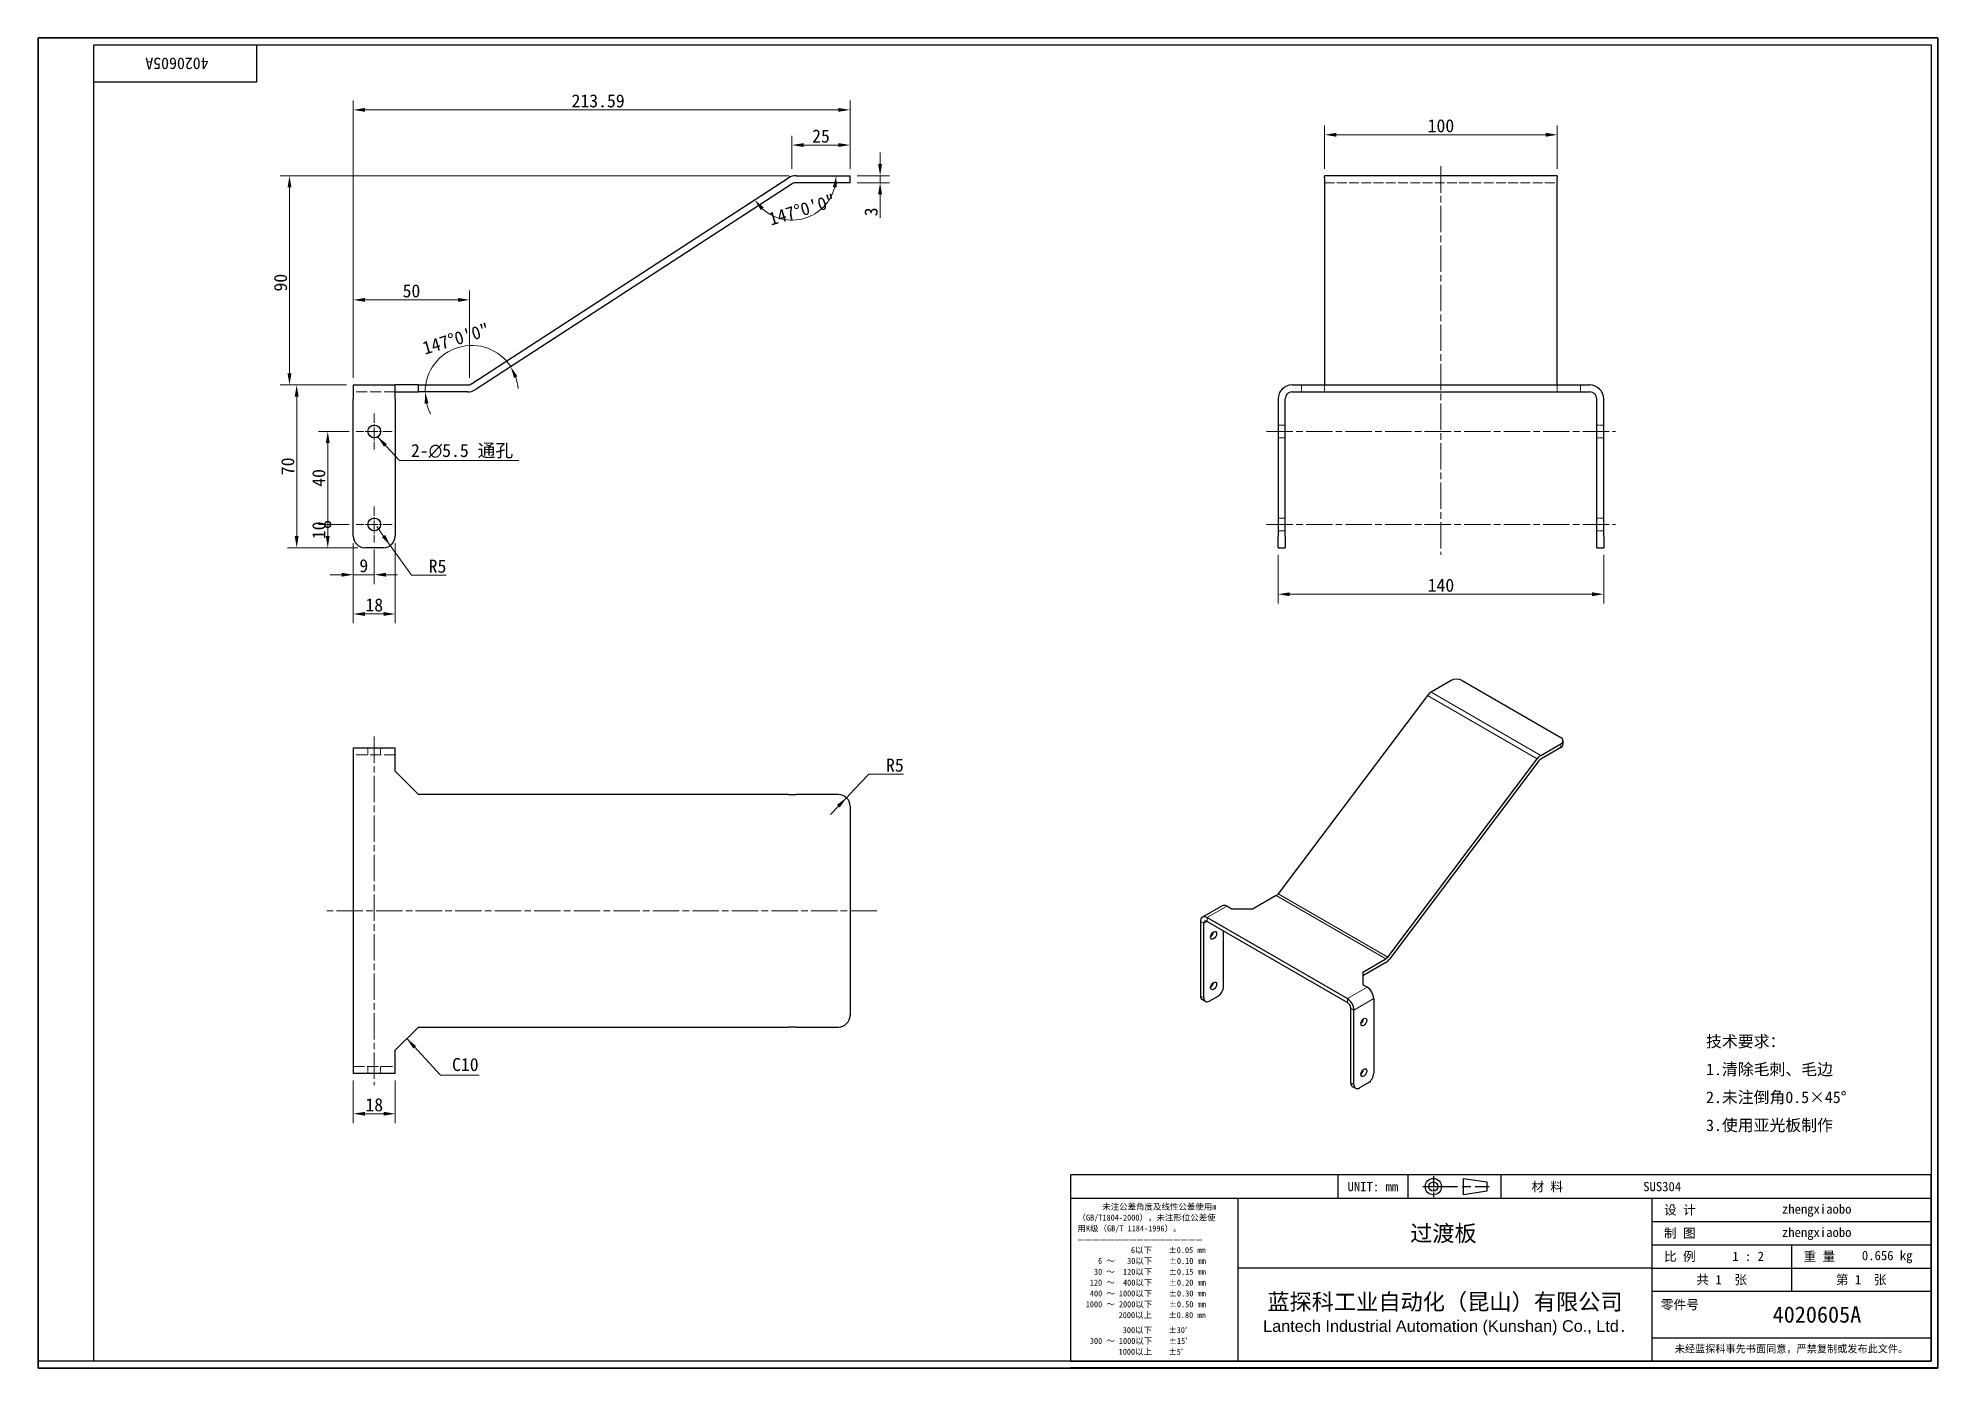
# Model space of a CAD drawing. Header units: millimetres. Extents: x 12 to 829, y 11 to 583.
import ezdxf
from ezdxf.enums import TextEntityAlignment as Align

# ---------------------------------------------------------------- set-up
doc = ezdxf.new("R2010")
doc.units = ezdxf.units.MM
doc.header["$LTSCALE"] = 2
for name, pattern in [('CHAIN', [0.3543, 0.2362, -0.0295, 0.0591, -0.0295]), ('DASHED', [0.2067, 0.1654, -0.0413]), ('DOTTED', [0.0482, 0.0069, -0.0413])]:
    doc.linetypes.add(name, pattern=pattern)
for name, color, linetype, lineweight in [('1', 7, 'Continuous', 18), ('可见 (ISO)', 7, 'Continuous', 25), ('可见窄的 (ISO)', 7, 'Continuous', 18), ('图框 (ISO)', 7, 'Continuous', 35), ('标题 (ISO)', 7, 'Continuous', 25), ('草图几何图元 (ISO)', 7, 'Continuous', 18)]:
    doc.layers.add(name, color=color, linetype=linetype, lineweight=lineweight)
for name, color, linetype, lineweight, true_color in [('中心标记 (ISO)', 1, 'CHAIN', 18, 0xff0000), ('中心线 (ISO)', 1, 'CHAIN', 18, 0xff0000), ('尺寸 (ISO)', 7, 'Continuous', 18, 0x008000), ('符号 (ISO)', 7, 'Continuous', 18, 0x008000), ('隐藏 (ISO)', 5, 'DASHED', 18, 0x0000ff)]:
    doc.layers.add(name, color=color, linetype=linetype, lineweight=lineweight, true_color=true_color)
doc.styles.add('文本样式164', font='SimSun.ttf')
doc.styles.add('文本样式165', font='SimSun.ttf')
doc.styles.add('文本样式74', font='SimSun.ttf')
doc.styles.add('最新国标', font='simfang.ttf')
doc.styles.add('注释文本 (ISO)', font='simfang.ttf')
doc.dimstyles.new('默认 (GB)', dxfattribs={"dimscale": 2, "dimtxt": 2.8, "dimasz": 2.5, "dimexe": 2, "dimexo": 1.5, "dimgap": 0.5, "dimtad": 1, "dimtoh": 1, "dimdsep": 46, "dimtxsty": '最新国标', "dimcen": 0.09, "dimdle": 10, "dimclrd": 256, "dimclre": 256, "dimclrt": 256, "dimaunit": 1, "dimadec": 3, "dimazin": 2, "dimtfac": 0.535714, "dimtmove": 0, "dimatfit": 3, "dimfxl": 0, "dimtolj": 1, "dimtzin": 0, "dimlwd": -1, "dimlwe": -1, "dimarcsym": 0})
doc.dimstyles.new('默认 (GB)$7', dxfattribs={"dimscale": 2, "dimtxt": 2.8, "dimasz": 2.5, "dimexe": 2, "dimexo": 1.5, "dimgap": 0.5, "dimtad": 1, "dimtoh": 1, "dimdsep": 46, "dimtxsty": '最新国标', "dimcen": 0.09, "dimdle": 10, "dimclrd": 256, "dimclre": 256, "dimclrt": 256, "dimaunit": 1, "dimadec": 3, "dimazin": 2, "dimtfac": 0.535714, "dimtmove": 0, "dimatfit": 3, "dimfxl": 0, "dimtolj": 1, "dimtzin": 0, "dimlwd": -1, "dimlwe": -1, "dimarcsym": 0})

# ---------------------------------------------------------------- blocks, each defined once
blk = doc.blocks.new('图框 最新国标')
at = {"layer": '图框 (ISO)'}
for p, q in [((6, 7), (6, 291.5)), ((6, 291.5), (414.5, 291.5)), ((414.5, 291.5), (414.5, 5.5)), ((6, 7), (6, 5.5)), ((6, 7), (6, 5.5)), ((414.5, 5.5), (6, 5.5))]:
    blk.add_line(p, q, dxfattribs=at)
at = {"layer": '图框 (ISO)', "color": 7, "linetype": 'Continuous', "lineweight": 25}
for p, q in [((18, 290), (413, 290)), ((18, 7), (18, 290)), ((18, 290), (413, 290)), ((53, 290), (53, 282)), ((413, 290), (413, 7)), ((413, 290), (413, 7)), ((53, 282), (18, 282)), ((413, 7), (6, 7)), ((413, 7), (18, 7))]:
    blk.add_line(p, q, dxfattribs=at)
at = {"layer": '图框 (ISO)', "style": '文本样式74'}
blk.add_attdef('零件代号_001', (42.68, 287.25), '', height=2.5, rotation=180, dxfattribs=at)
blk = doc.blocks.new('标题栏 最新国标')
at = {"layer": '标题 (ISO)'}
for p, q in [((381.98, -183.84), (196.98, -183.84)), ((196.98, -183.84), (196.98, -223.84)), ((254.48, -183.84), (254.48, -188.84)), ((269.48, -183.84), (269.48, -188.84)), ((281.48, -188.09), (281.48, -184.59)), ((281.48, -184.59), (286.48, -185.34)), ((286.48, -187.34), (281.48, -188.09)), ((286.48, -185.34), (286.48, -187.34)), ((289.48, -183.84), (289.48, -188.84)), ((381.98, -223.84), (381.98, -183.84)), ((383.48, -183.84), (383.48, -225.34)), ((196.98, -188.84), (381.98, -188.84)), ((232.98, -188.84), (232.98, -223.84)), ((321.98, -188.84), (321.98, -223.84)), ((321.98, -193.84), (381.98, -193.84)), ((321.98, -198.84), (381.98, -198.84)), ((351.98, -198.84), (351.98, -208.84)), ((321.98, -203.84), (232.98, -203.84)), ((321.98, -203.84), (381.98, -203.84)), ((321.98, -208.84), (381.98, -208.84)), ((321.98, -218.84), (381.98, -218.84)), ((196.98, -223.84), (381.98, -223.84)), ((383.48, -225.34), (196.98, -225.34))]:
    blk.add_line(p, q, dxfattribs=at)
at = {"layer": '标题 (ISO)', "linetype": 'CHAIN', "ltscale": 15.834605}
blk.add_line((272.73, -186.34), (286.98, -186.34), dxfattribs=at)
at = {"layer": '标题 (ISO)', "linetype": 'CHAIN', "ltscale": 5.000333}
blk.add_line((274.98, -184.09), (274.98, -188.59), dxfattribs=at)
at = {"layer": '标题 (ISO)'}
for radius in [1.75, 1]:
    blk.add_circle((274.98, -186.34), radius, dxfattribs=at)
at = {"layer": '1', "style": '文本样式164'}
for s, p in [('UNIT: mm', (261.98, -186.34)), ('材 料', (299.48, -186.34)), ('设 计', (327.98, -191.34)), ('制 图', (327.98, -196.34)), ('比 例', (327.98, -201.34)), ('重 量', (357.98, -201.34)), ('共 1  张', (336.98, -206.34)), ('第 1  张', (366.98, -206.34))]:
    blk.add_text(s, height=2, dxfattribs=at).set_placement(p, align=Align.MIDDLE_CENTER)
at = {"layer": '标题 (ISO)', "char_height": 2, "style": '注释文本 (ISO)'}
for s, insert, attachment_point, line_spacing_factor in [('{\\fSimSun|b0|i0|c134|p2;\\H0.65x;      未注公差角度及线性公差使用m\\P（GB/T1804-2000），未注形位公差使\\P用K级（GB/T 1184-1996）。\\P—————————————————\\P             6以下    ±0.05 mm\\P     6 ～   30以下    ±0.10 mm\\P    30 ～  120以下    ±0.15 mm\\P   120 ～  400以下    ±0.20 mm\\P   400 ～ 1000以下    ±0.30 mm\\P  1000 ～ 2000以下    ±0.50 mm\\P          2000以上    ±0.80 mm\\P\\H0.38462x;\\P\\H2.6x;           300以下    ±30′\\P   300 ～ 1000以下    ±15′\\P          1000以上    ±5′}', (198.48, -206.34), 4, 1.075116), ('{\\fMicrosoft YaHei|b0|i0|c134|p34;\\H1.75x;蓝探科工业自动化（昆山）有限公司\\P\\fArial|b0|i0|c0|p34;\\H0.71429x;Lantech Industrial Automation (Kunshan) Co., Ltd\\fFangSong|b0|i0|c134|p49;.\\H1.15195x; }', (277.48, -213.84), 5, 0.978695)]:
    blk.add_mtext(s, dxfattribs=dict(at, insert=insert, attachment_point=attachment_point, line_spacing_factor=line_spacing_factor))
at = {"layer": '标题 (ISO)', "attachment_point": 5, "style": '注释文本 (ISO)'}
for s, insert, char_height in [('\\fFangSong|b0|i0;零件号', (327.98, -211.84), 2), ('\\fSimSun|b0|i0;{\\H1.6000;未经蓝探科事先书面同意，严禁复制或发布此文件。}', (351.98, -221.34), 1.6)]:
    blk.add_mtext(s, dxfattribs=dict(at, insert=insert, char_height=char_height))
at = {"layer": '标题 (ISO)'}
for tag, p, height, style in [('材料_001', (320.09, -187.33), 2, '注释文本 (ISO)'), ('设计人_001', (349.92, -192.16), 2, '注释文本 (ISO)'), ('库存编号_001', (269.98, -198.13), 3.5, '文本样式165'), ('设计人_001', (349.92, -197.16), 2, '注释文本 (ISO)'), ('视图比例_001', (339.26, -202.33), 2, '注释文本 (ISO)'), ('质量\\P3;_001', (367.12, -202.16), 2, '注释文本 (ISO)'), ('零件代号_001', (347.93, -215.59), 3.5, '文本样式165')]:
    blk.add_attdef(tag, p, '', height=height, dxfattribs=dict(at, style=style))
blk = doc.blocks.new('_DotSmall')
at = {"color": 0, "linetype": 'ByBlock', "const_width": 0.5}
blk.add_lwpolyline([(-0.0625, 0, 1), (0.0625, 0, 1)], format="xyb", close=True, dxfattribs=at)
blk = doc.blocks.new('*D5')
at = {"layer": 'Defpoints', "color": 0, "transparency": 16777216}
for p in [(136.59, 373.78), (148.84, 373.78), (152.59, 363.78)]:
    blk.add_point(p, dxfattribs=at)
at = {"layer": '尺寸 (ISO)', "color": 116, "true_color": 0x00803f, "transparency": 16777216}
for p, q in [((145.84, 373.78), (132.59, 373.78)), ((136.59, 368.78), (136.59, 373.78)), ((149.59, 363.78), (132.59, 363.78))]:
    blk.add_line(p, q, dxfattribs=at)
blk.add_solid([(135.76, 368.78), (137.42, 368.78), (136.59, 363.78)], dxfattribs=at)
at = {"layer": '尺寸 (ISO)', "color": 116, "true_color": 0x00803f, "transparency": 16777216, "xscale": 5, "yscale": 5, "zscale": 5, "rotation": 90}
blk.add_blockref('_DotSmall', (136.59, 373.78), dxfattribs=at)
at = {"layer": '尺寸 (ISO)', "transparency": 16777216, "insert": (132.76, 371.26), "char_height": 5.6, "attachment_point": 5, "rotation": 90, "style": '最新国标'}
blk.add_mtext('\\A1;10', dxfattribs=at)
blk = doc.blocks.new('*D7')
at = {"layer": 'Defpoints', "color": 0, "transparency": 16777216}
for p in [(136.59, 413.78), (148.84, 413.78), (148.84, 373.78)]:
    blk.add_point(p, dxfattribs=at)
at = {"layer": '尺寸 (ISO)', "color": 116, "true_color": 0x00803f, "transparency": 16777216}
for p, q in [((145.84, 413.78), (132.59, 413.78)), ((136.59, 373.78), (136.59, 408.78)), ((145.84, 373.78), (132.59, 373.78))]:
    blk.add_line(p, q, dxfattribs=at)
blk.add_solid([(135.76, 408.78), (137.42, 408.78), (136.59, 413.78)], dxfattribs=at)
at = {"layer": '尺寸 (ISO)', "color": 116, "true_color": 0x00803f, "transparency": 16777216, "xscale": 5, "yscale": 5, "zscale": 5, "rotation": 270}
blk.add_blockref('_DotSmall', (136.59, 373.78), dxfattribs=at)
at = {"layer": '尺寸 (ISO)', "transparency": 16777216, "insert": (132.76, 393.8), "char_height": 5.6, "attachment_point": 5, "rotation": 90, "style": '最新国标'}
blk.add_mtext('\\A1;40', dxfattribs=at)
blk = doc.blocks.new('*D8')
at = {"layer": 'Defpoints', "color": 0, "transparency": 16777216}
for p in [(123.23, 433.78), (147.59, 433.78), (152.59, 363.78)]:
    blk.add_point(p, dxfattribs=at)
at = {"layer": '尺寸 (ISO)', "color": 116, "true_color": 0x00803f, "transparency": 16777216}
for p, q in [((144.59, 433.78), (119.23, 433.78)), ((123.23, 368.78), (123.23, 428.78)), ((149.59, 363.78), (119.23, 363.78))]:
    blk.add_line(p, q, dxfattribs=at)
for points in [[(122.4, 428.78), (124.06, 428.78), (123.23, 433.78)], [(122.4, 368.78), (124.06, 368.78), (123.23, 363.78)]]:
    blk.add_solid(points, dxfattribs=at)
at = {"layer": '尺寸 (ISO)', "transparency": 16777216, "insert": (119.4, 398.78), "char_height": 5.6, "attachment_point": 5, "rotation": 90, "style": '最新国标'}
blk.add_mtext('\\A1;70', dxfattribs=at)
blk = doc.blocks.new('*D9')
at = {"layer": 'Defpoints', "color": 0, "transparency": 16777216}
for p in [(147.59, 368.78), (156.59, 366.03), (156.59, 352.17)]:
    blk.add_point(p, dxfattribs=at)
at = {"layer": '尺寸 (ISO)', "color": 116, "true_color": 0x00803f, "transparency": 16777216}
for p, q in [((147.59, 365.78), (147.59, 348.17)), ((156.59, 363.03), (156.59, 348.17)), ((142.59, 352.17), (137.59, 352.17)), ((147.59, 352.17), (156.59, 352.17)), ((161.59, 352.17), (166.59, 352.17))]:
    blk.add_line(p, q, dxfattribs=at)
for points in [[(142.59, 353), (142.59, 351.33), (147.59, 352.17)], [(161.59, 353), (161.59, 351.33), (156.59, 352.17)]]:
    blk.add_solid(points, dxfattribs=at)
at = {"layer": '尺寸 (ISO)', "transparency": 16777216, "insert": (152.09, 356), "char_height": 5.6, "attachment_point": 5, "style": '最新国标'}
blk.add_mtext('\\A1;9', dxfattribs=at)
blk = doc.blocks.new('*D10')
at = {"layer": 'Defpoints', "color": 0, "transparency": 16777216}
for p in [(147.59, 368.78), (165.59, 368.78), (165.59, 335.28)]:
    blk.add_point(p, dxfattribs=at)
at = {"layer": '尺寸 (ISO)', "color": 116, "true_color": 0x00803f, "transparency": 16777216}
for p, q in [((147.59, 365.78), (147.59, 331.28)), ((165.59, 365.78), (165.59, 331.28)), ((152.59, 335.28), (160.59, 335.28))]:
    blk.add_line(p, q, dxfattribs=at)
for points in [[(152.59, 336.12), (152.59, 334.45), (147.59, 335.28)], [(160.59, 336.12), (160.59, 334.45), (165.59, 335.28)]]:
    blk.add_solid(points, dxfattribs=at)
at = {"layer": '尺寸 (ISO)', "transparency": 16777216, "insert": (156.59, 339.12), "char_height": 5.6, "attachment_point": 5, "style": '最新国标'}
blk.add_mtext('\\A1;18', dxfattribs=at)
blk = doc.blocks.new('*D11')
at = {"layer": 'Defpoints', "color": 0, "transparency": 16777216}
for p in [(337.96, 523.78), (120.15, 433.78), (147.59, 433.78)]:
    blk.add_point(p, dxfattribs=at)
at = {"layer": '尺寸 (ISO)', "color": 116, "true_color": 0x00803f, "transparency": 16777216}
for p, q in [((334.96, 523.78), (116.15, 523.78)), ((120.15, 518.78), (120.15, 438.78)), ((144.59, 433.78), (116.15, 433.78))]:
    blk.add_line(p, q, dxfattribs=at)
for points in [[(119.32, 518.78), (120.98, 518.78), (120.15, 523.78)], [(119.32, 438.78), (120.98, 438.78), (120.15, 433.78)]]:
    blk.add_solid(points, dxfattribs=at)
at = {"layer": '尺寸 (ISO)', "transparency": 16777216, "insert": (116.32, 477.78), "char_height": 5.6, "attachment_point": 5, "rotation": 90, "style": '最新国标'}
blk.add_mtext('\\A1;90', dxfattribs=at)
blk = doc.blocks.new('*D12')
at = {"layer": 'Defpoints', "color": 0, "transparency": 16777216}
for p in [(197.59, 470.37), (147.59, 433.78), (197.59, 433.78)]:
    blk.add_point(p, dxfattribs=at)
at = {"layer": '尺寸 (ISO)', "color": 116, "true_color": 0x00803f, "transparency": 16777216}
for p, q in [((147.59, 436.78), (147.59, 474.37)), ((197.59, 436.78), (197.59, 474.37)), ((152.59, 470.37), (192.59, 470.37))]:
    blk.add_line(p, q, dxfattribs=at)
for points in [[(152.59, 471.2), (152.59, 469.54), (147.59, 470.37)], [(192.59, 471.2), (192.59, 469.54), (197.59, 470.37)]]:
    blk.add_solid(points, dxfattribs=at)
at = {"layer": '尺寸 (ISO)', "transparency": 16777216, "insert": (172.59, 474.2), "char_height": 5.6, "attachment_point": 5, "style": '最新国标'}
blk.add_mtext('\\A1;50', dxfattribs=at)
blk = doc.blocks.new('*D13')
at = {"layer": 'Defpoints', "color": 0, "transparency": 16777216}
for p in [(336.32, 520.29), (201.26, 450.58), (195.48, 430.78), (198.48, 430.78)]:
    blk.add_point(p, dxfattribs=at)
at = {"layer": '尺寸 (ISO)', "color": 116, "true_color": 0x00803f, "transparency": 16777216}
for start, end in [(33, 180), (4.27698, 18.63849), (194.36151, 208.72302)]:
    blk.add_arc((198.48, 430.78), 20, start, end, dxfattribs=at)
for points in [[(216.68, 436.81), (218.18, 437.53), (215.25, 441.67)], [(178.28, 425.71), (179.93, 425.92), (178.48, 430.78)]]:
    blk.add_solid(points, dxfattribs=at)
at = {"layer": '尺寸 (ISO)', "transparency": 16777216, "insert": (191.71, 453.63), "char_height": 5.6, "attachment_point": 5, "rotation": 16.5, "style": '最新国标'}
blk.add_mtext('\\A1;147°0\'0"', dxfattribs=at)
blk = doc.blocks.new('*D14')
at = {"layer": 'Defpoints', "color": 0, "transparency": 16777216}
for p in [(336.18, 536.96), (336.18, 523.78), (361.18, 523.78)]:
    blk.add_point(p, dxfattribs=at)
at = {"layer": '尺寸 (ISO)', "color": 116, "true_color": 0x00803f, "transparency": 16777216}
for p, q in [((336.18, 526.78), (336.18, 540.96)), ((361.18, 526.78), (361.18, 540.96)), ((356.18, 536.96), (341.18, 536.96))]:
    blk.add_line(p, q, dxfattribs=at)
for points in [[(341.18, 537.79), (341.18, 536.13), (336.18, 536.96)], [(356.18, 537.79), (356.18, 536.13), (361.18, 536.96)]]:
    blk.add_solid(points, dxfattribs=at)
at = {"layer": '尺寸 (ISO)', "transparency": 16777216, "insert": (348.68, 540.79), "char_height": 5.6, "attachment_point": 5, "style": '最新国标'}
blk.add_mtext('\\A1;25', dxfattribs=at)
blk = doc.blocks.new('*D15')
at = {"layer": 'Defpoints', "color": 0, "transparency": 16777216}
for p in [(147.59, 552.08), (361.18, 523.78), (147.59, 433.78)]:
    blk.add_point(p, dxfattribs=at)
at = {"layer": '尺寸 (ISO)', "color": 116, "true_color": 0x00803f, "transparency": 16777216}
for p, q in [((147.59, 436.78), (147.59, 556.08)), ((361.18, 526.78), (361.18, 556.08)), ((356.18, 552.08), (152.59, 552.08))]:
    blk.add_line(p, q, dxfattribs=at)
for points in [[(152.59, 552.91), (152.59, 551.24), (147.59, 552.08)], [(356.18, 552.91), (356.18, 551.24), (361.18, 552.08)]]:
    blk.add_solid(points, dxfattribs=at)
at = {"layer": '尺寸 (ISO)', "transparency": 16777216, "insert": (252.84, 555.92), "char_height": 5.6, "attachment_point": 5, "style": '最新国标'}
blk.add_mtext('\\A1;213.59', dxfattribs=at)
blk = doc.blocks.new('*D16')
at = {"layer": 'Defpoints', "color": 0, "transparency": 16777216}
for p in [(336.18, 523.78), (339.18, 523.78), (330.03, 519.79), (333.52, 504.87)]:
    blk.add_point(p, dxfattribs=at)
at = {"layer": '尺寸 (ISO)', "color": 116, "true_color": 0x00803f, "transparency": 16777216}
blk.add_line((327.52, 518.15), (316.81, 511.2), dxfattribs=at)
blk.add_arc((336.18, 523.78), 19.1, 228.04317, 344.95683, dxfattribs=at)
for points in [[(353.8, 518.93), (355.45, 518.71), (355.28, 523.78)], [(322.78, 509.03), (324.04, 510.12), (320.16, 513.38)]]:
    blk.add_solid(points, dxfattribs=at)
at = {"layer": '尺寸 (ISO)', "transparency": 16777216, "insert": (340.51, 509.14), "char_height": 5.6, "attachment_point": 5, "rotation": 16.5, "style": '最新国标'}
blk.add_mtext('\\A1;147°0\'0"', dxfattribs=at)
blk = doc.blocks.new('*D17')
at = {"layer": 'Defpoints', "color": 0, "transparency": 16777216}
for p in [(361.18, 523.78), (374.1, 523.78), (361.18, 520.78)]:
    blk.add_point(p, dxfattribs=at)
at = {"layer": '尺寸 (ISO)', "color": 116, "true_color": 0x00803f, "transparency": 16777216}
for p, q in [((374.1, 528.78), (374.1, 533.78)), ((364.18, 523.78), (378.1, 523.78)), ((374.1, 523.78), (374.1, 520.78)), ((364.18, 520.78), (378.1, 520.78)), ((374.1, 515.78), (374.1, 505.67))]:
    blk.add_line(p, q, dxfattribs=at)
for points in [[(373.26, 528.78), (374.93, 528.78), (374.1, 523.78)], [(373.26, 515.78), (374.93, 515.78), (374.1, 520.78)]]:
    blk.add_solid(points, dxfattribs=at)
at = {"layer": '尺寸 (ISO)', "transparency": 16777216, "insert": (370.27, 508.23), "char_height": 5.6, "attachment_point": 5, "rotation": 90, "style": '最新国标'}
blk.add_mtext('\\A1;3', dxfattribs=at)
blk = doc.blocks.new('*D18')
at = {"layer": 'Defpoints', "color": 0, "transparency": 16777216}
for p in [(565.26, 541.38), (565.26, 523.78), (665.26, 523.78)]:
    blk.add_point(p, dxfattribs=at)
at = {"layer": '尺寸 (ISO)', "color": 116, "true_color": 0x00803f, "transparency": 16777216}
for p, q in [((565.26, 526.78), (565.26, 545.38)), ((660.26, 541.38), (570.26, 541.38)), ((665.26, 526.78), (665.26, 545.38))]:
    blk.add_line(p, q, dxfattribs=at)
for points in [[(570.26, 542.21), (570.26, 540.54), (565.26, 541.38)], [(660.26, 542.21), (660.26, 540.54), (665.26, 541.38)]]:
    blk.add_solid(points, dxfattribs=at)
at = {"layer": '尺寸 (ISO)', "transparency": 16777216, "insert": (615.26, 545.21), "char_height": 5.6, "attachment_point": 5, "style": '最新国标'}
blk.add_mtext('\\A1;100', dxfattribs=at)
blk = doc.blocks.new('*D19')
at = {"layer": 'Defpoints', "color": 0, "transparency": 16777216}
for p in [(545.26, 363.78), (685.26, 363.78), (685.26, 343.78)]:
    blk.add_point(p, dxfattribs=at)
at = {"layer": '尺寸 (ISO)', "color": 116, "true_color": 0x00803f, "transparency": 16777216}
for p, q in [((545.26, 360.78), (545.26, 339.78)), ((685.26, 360.78), (685.26, 339.78)), ((550.26, 343.78), (680.26, 343.78))]:
    blk.add_line(p, q, dxfattribs=at)
for points in [[(550.26, 344.61), (550.26, 342.95), (545.26, 343.78)], [(680.26, 344.61), (680.26, 342.95), (685.26, 343.78)]]:
    blk.add_solid(points, dxfattribs=at)
at = {"layer": '尺寸 (ISO)', "transparency": 16777216, "insert": (615.26, 347.61), "char_height": 5.6, "attachment_point": 5, "style": '最新国标'}
blk.add_mtext('\\A1;140', dxfattribs=at)
blk = doc.blocks.new('*D20')
at = {"layer": 'Defpoints', "color": 0, "transparency": 16777216}
for p in [(160.59, 368.78), (163.49, 364.71)]:
    blk.add_point(p, dxfattribs=at)
at = {"layer": '尺寸 (ISO)', "color": 116, "true_color": 0x00803f, "transparency": 16777216}
for p, q in [((160.59, 368.78), (157.69, 372.85)), ((160.59, 368.78), (163.49, 364.71)), ((163.49, 364.71), (166.4, 360.64)), ((172.59, 351.96), (166.4, 360.64)), ((187.49, 351.96), (172.59, 351.96))]:
    blk.add_line(p, q, dxfattribs=at)
blk.add_solid([(161.27, 369.26), (159.91, 368.29), (163.49, 364.71)], dxfattribs=at)
at = {"layer": '尺寸 (ISO)', "transparency": 16777216, "insert": (183.78, 355.79), "char_height": 5.6, "attachment_point": 5, "style": '最新国标'}
blk.add_mtext('\\A1;R5', dxfattribs=at)
blk = doc.blocks.new('*D21')
at = {"layer": 'Defpoints', "color": 0, "transparency": 16777216}
for p in [(359.63, 256.27), (356.18, 252.65)]:
    blk.add_point(p, dxfattribs=at)
at = {"layer": '尺寸 (ISO)', "color": 116, "true_color": 0x00803f, "transparency": 16777216}
for p, q in [((369.26, 266.39), (363.07, 259.89)), ((384.17, 266.39), (369.26, 266.39)), ((356.18, 252.65), (359.63, 256.27)), ((359.63, 256.27), (363.07, 259.89)), ((356.18, 252.65), (352.73, 249.03))]:
    blk.add_line(p, q, dxfattribs=at)
blk.add_solid([(355.57, 253.22), (356.78, 252.07), (359.63, 256.27)], dxfattribs=at)
at = {"layer": '尺寸 (ISO)', "transparency": 16777216, "insert": (380.45, 270.22), "char_height": 5.6, "attachment_point": 5, "style": '最新国标'}
blk.add_mtext('\\A1;R5', dxfattribs=at)
blk = doc.blocks.new('*D22')
at = {"layer": 'Defpoints', "color": 0, "transparency": 16777216}
for p in [(147.59, 137.65), (165.59, 137.65), (165.59, 120.35)]:
    blk.add_point(p, dxfattribs=at)
at = {"layer": '尺寸 (ISO)', "color": 116, "true_color": 0x00803f, "transparency": 16777216}
for p, q in [((147.59, 134.65), (147.59, 116.35)), ((165.59, 134.65), (165.59, 116.35)), ((152.59, 120.35), (160.59, 120.35))]:
    blk.add_line(p, q, dxfattribs=at)
for points in [[(152.59, 121.18), (152.59, 119.52), (147.59, 120.35)], [(160.59, 121.18), (160.59, 119.52), (165.59, 120.35)]]:
    blk.add_solid(points, dxfattribs=at)
at = {"layer": '尺寸 (ISO)', "transparency": 16777216, "insert": (156.59, 124.18), "char_height": 5.6, "attachment_point": 5, "style": '最新国标'}
blk.add_mtext('\\A1;18', dxfattribs=at)

msp = doc.modelspace()

# ---------------------------------------------------------------- linework, layer by layer
at = {"layer": '中心标记 (ISO)', "ltscale": 8.611757}
for p, q in [((156.59, 421.529), (156.59, 406.029)), ((164.34, 413.779), (148.84, 413.779)), ((156.59, 381.529), (156.59, 366.029)), ((164.34, 373.779), (148.84, 373.779))]:
    msp.add_line(p, q, dxfattribs=at)
at = {"layer": '中心线 (ISO)', "ltscale": 23.990969}
for p, q in [((615.262, 527.811), (615.262, 360.782)), ((540.262, 413.779), (690.262, 413.779)), ((540.262, 373.779), (690.262, 373.779)), ((156.59, 282.648), (156.59, 132.648)), ((372.727, 207.648), (134.749, 207.648))]:
    msp.add_line(p, q, dxfattribs=at)
at = {"layer": '可见 (ISO)'}
for p, q in [((337.955, 523.779), (356.178, 523.779)), ((356.178, 523.779), (361.178, 523.779)), ((361.178, 520.779), (361.178, 523.779)), ((565.262, 522.811), (565.262, 523.779)), ((665.262, 523.779), (565.262, 523.779)), ((665.262, 523.779), (665.262, 522.811)), ((198.335, 434.263), (334.687, 522.811)), ((336.321, 520.295), (199.969, 431.747)), ((356.178, 520.779), (337.955, 520.779)), ((361.178, 520.779), (356.178, 520.779)), ((565.262, 522.811), (565.262, 434.263)), ((665.262, 434.263), (665.262, 522.811)), ((147.59, 433.779), (165.59, 433.779)), ((147.59, 433.779), (147.59, 427.779)), ((175.59, 433.779), (165.59, 433.779)), ((165.59, 427.779), (165.59, 433.779)), ((175.59, 433.779), (196.701, 433.779)), ((175.59, 430.779), (175.59, 433.779)), ((551.262, 433.779), (679.262, 433.779)), ((565.262, 434.263), (565.262, 433.779)), ((665.262, 433.779), (665.262, 434.263)), ((147.59, 368.779), (147.59, 427.779)), ((165.59, 430.779), (175.59, 430.779)), ((165.59, 427.779), (165.59, 368.779)), ((196.701, 430.779), (175.59, 430.779)), ((545.262, 427.779), (545.262, 368.779)), ((548.262, 368.779), (548.262, 427.779)), ((551.262, 430.779), (679.262, 430.779)), ((682.262, 368.779), (682.262, 427.779)), ((685.262, 368.779), (685.262, 427.779)), ((545.262, 363.779), (545.262, 368.779)), ((548.262, 368.779), (548.262, 363.779)), ((682.262, 363.779), (682.262, 368.779)), ((685.262, 368.779), (685.262, 363.779)), ((160.59, 363.779), (152.59, 363.779)), ((545.262, 363.779), (548.262, 363.779)), ((682.262, 363.779), (685.262, 363.779)), ((619.625, 306.648), (611.035, 301.688)), ((624.339, 306.648), (666.765, 282.153)), ((609.494, 300.272), (545.217, 214.962)), ((658.175, 274.472), (666.765, 279.432)), ((666.765, 277.799), (658.175, 272.839)), ((667.742, 280.792), (667.742, 279.159)), ((147.59, 277.648), (165.59, 277.648)), ((147.59, 277.648), (147.59, 271.648)), ((147.59, 271.648), (147.59, 143.648)), ((165.59, 271.648), (165.59, 277.648)), ((165.59, 267.648), (165.59, 271.648)), ((592.358, 187.746), (656.635, 273.056)), ((657.405, 272.131), (593.128, 186.821)), ((165.59, 267.648), (175.59, 257.648)), ((196.701, 257.648), (175.59, 257.648)), ((198.335, 257.648), (196.701, 257.648)), ((334.687, 257.648), (198.335, 257.648)), ((334.687, 257.648), (337.955, 257.648)), ((356.178, 257.648), (337.955, 257.648)), ((361.178, 252.648), (361.178, 162.648)), ((544.447, 214.254), (534.495, 208.509)), ((521.181, 209.795), (512.696, 204.896)), ((514.696, 204.698), (575.036, 169.861)), ((525.067, 208.509), (523.181, 209.597)), ((525.067, 208.509), (534.495, 208.509)), ((511.867, 203.065), (511.867, 170.95)), ((513.282, 170.133), (513.282, 202.249)), ((514.696, 203.065), (575.036, 168.228)), ((521.767, 175.032), (521.767, 198.983)), ((581.635, 181.292), (591.587, 187.038)), ((591.587, 185.405), (581.635, 179.659)), ((581.635, 181.292), (581.635, 175.849)), ((583.521, 174.76), (581.635, 175.849)), ((513.972, 168.607), (512.558, 169.424)), ((515.639, 168.772), (519.41, 170.95)), ((576.45, 133.663), (576.45, 165.779)), ((577.864, 132.846), (577.864, 164.962)), ((586.349, 169.861), (586.349, 137.745)), ((175.59, 157.648), (165.59, 147.648)), ((175.59, 157.648), (196.701, 157.648)), ((196.701, 157.648), (198.335, 157.648)), ((198.335, 157.648), (334.687, 157.648)), ((337.955, 157.648), (334.687, 157.648)), ((337.955, 157.648), (356.178, 157.648)), ((165.59, 143.648), (165.59, 147.648)), ((147.59, 143.648), (147.59, 137.648)), ((165.59, 137.648), (165.59, 143.648)), ((165.59, 137.648), (147.59, 137.648)), ((577.14, 132.137), (578.554, 131.321)), ((583.992, 133.663), (580.221, 131.486))]:
    msp.add_line(p, q, dxfattribs=at)
for centre in [(156.59, 413.779), (156.59, 373.779)]:
    msp.add_circle(centre, 2.75, dxfattribs=at)
for centre, radius, start, end in [((337.955, 517.779), 6, 90, 123), ((337.955, 517.779), 3, 90, 123), ((196.701, 436.779), 3, 270, 303), ((551.262, 427.779), 6, 90, 180), ((679.262, 427.779), 6, 0, 90), ((196.701, 436.779), 6, 270, 303), ((551.262, 427.779), 3, 90, 180), ((679.262, 427.779), 3, 0, 90), ((152.59, 368.779), 5, 180, 270), ((160.59, 368.779), 5, 270, 0), ((356.178, 252.648), 5, 0, 90), ((356.178, 162.648), 5, 270, 0)]:
    msp.add_arc(centre, radius, start, end, dxfattribs=at)
for centre, major_axis, start_param, end_param in [((621.982, 305.287), (3.333, 0), 0.7853982, 2.3561945), ((611.035, 298.423), (-2, -3.464), 3.9269908, 4.5029495), ((664.408, 280.792), (3.333, 0), 5.4977871, 7.0685835), ((664.408, 279.159), (3.333, 0), 5.4977871, 6.2831853), ((658.175, 271.206), (2, 3.464), 0.7853982, 1.3613568), ((658.175, 271.206), (-1, -1.732), 3.9269908, 4.5029495), ((544.447, 215.887), (-1, -1.732), 0.7853982, 1.3613568), ((514.696, 201.432), (-2, 3.464), 5.4977871, 7.0685835), ((523.181, 206.331), (-2, 3.464), 5.4977871, 6.2831853), ((514.696, 201.432), (-1, 1.732), 5.4977871, 7.0685835), ((516.11, 197.894), (0.917, 1.588), 4.022614, 5.402164), ((591.587, 188.671), (1, 1.732), 3.9269908, 4.5029495), ((591.587, 188.671), (-2, -3.464), 0.7853982, 1.3613568), ((516.11, 176.121), (0.917, 1.588), 4.022614, 5.402164), ((519.41, 173.671), (-1.667, -2.887), 0.7853982, 2.3561945), ((583.521, 171.494), (2, -3.464), 0.7853982, 2.3561945), ((514.224, 172.31), (-1.667, -2.887), 5.4977871, 6.2831853), ((515.639, 171.494), (-1.667, -2.887), 5.4977871, 7.0685835), ((575.036, 166.595), (-2, 3.464), 3.9269908, 5.4977871), ((575.036, 166.595), (-1, 1.732), 3.9269908, 5.4977871), ((580.693, 160.607), (0.917, 1.588), 4.022614, 5.402164), ((580.693, 138.834), (0.917, 1.588), 4.022614, 5.402164), ((578.807, 135.024), (-1.667, -2.887), 5.4977871, 6.2831853), ((580.221, 134.207), (-1.667, -2.887), 5.4977871, 7.0685835), ((583.992, 136.385), (-1.667, -2.887), 0.7853982, 2.3561945)]:
    msp.add_ellipse(centre, major_axis=major_axis, ratio=0.5773503, start_param=start_param, end_param=end_param, dxfattribs=at)
for centre in [(517.524, 197.078), (517.524, 175.304), (582.107, 159.791), (582.107, 138.018)]:
    msp.add_ellipse(centre, major_axis=(0.917, 1.588), ratio=0.5773503, dxfattribs=at)
at = {"layer": '可见窄的 (ISO)'}
for p, q in [((656.635, 273.056), (609.494, 300.272)), ((658.175, 274.472), (611.035, 301.688)), ((666.765, 279.432), (666.765, 277.799)), ((591.587, 187.038), (544.447, 214.254)), ((592.358, 187.746), (545.217, 214.962)), ((523.181, 209.597), (514.696, 204.698)), ((514.696, 204.698), (514.696, 203.065)), ((513.282, 202.249), (511.867, 203.065)), ((514.696, 203.065), (513.282, 202.249)), ((575.036, 169.861), (583.521, 174.76)), ((513.282, 170.133), (511.867, 170.95)), ((575.036, 168.228), (575.036, 169.861)), ((577.864, 164.962), (576.45, 165.779)), ((586.349, 169.861), (577.864, 164.962)), ((577.864, 132.846), (576.45, 133.663))]:
    msp.add_line(p, q, dxfattribs=at)
at = {"layer": '草图几何图元 (ISO)', "linetype": 'DOTTED', "ltscale": 12.670116}
msp.add_line((330.032, 519.787), (336.178, 523.779), dxfattribs=at)
at = {"layer": '草图几何图元 (ISO)', "linetype": 'DOTTED', "ltscale": 14.100155}
msp.add_line((341.615, 523.779), (336.178, 523.779), dxfattribs=at)
at = {"layer": '草图几何图元 (ISO)', "linetype": 'DOTTED', "ltscale": 13.959222}
msp.add_line((189.516, 433.779), (197.59, 433.779), dxfattribs=at)
at = {"layer": '草图几何图元 (ISO)', "linetype": 'DOTTED', "ltscale": 14.877625}
msp.add_line((201.199, 436.122), (197.59, 433.779), dxfattribs=at)
at = {"layer": '隐藏 (ISO)', "ltscale": 12.731393}
msp.add_line((565.262, 520.779), (665.262, 520.779), dxfattribs=at)
at = {"layer": '隐藏 (ISO)', "ltscale": 2.856945}
for p, q in [((555.262, 430.779), (555.262, 433.779)), ((565.262, 433.779), (565.262, 430.779)), ((665.262, 430.779), (665.262, 433.779)), ((675.262, 433.779), (675.262, 430.779)), ((545.262, 416.529), (548.262, 416.529)), ((545.262, 411.029), (548.262, 411.029)), ((682.262, 416.529), (685.262, 416.529)), ((682.262, 411.029), (685.262, 411.029)), ((545.262, 376.529), (548.262, 376.529)), ((682.262, 376.529), (685.262, 376.529)), ((545.262, 371.029), (548.262, 371.029)), ((682.262, 371.029), (685.262, 371.029)), ((153.84, 277.648), (153.84, 274.648)), ((159.34, 277.648), (159.34, 274.648)), ((153.84, 140.648), (153.84, 137.648)), ((159.34, 140.648), (159.34, 137.648))]:
    msp.add_line(p, q, dxfattribs=at)
at = {"layer": '隐藏 (ISO)', "ltscale": 14.513788}
for p, q in [((165.59, 430.779), (147.59, 430.779)), ((165.59, 274.648), (147.59, 274.648)), ((147.59, 140.648), (165.59, 140.648))]:
    msp.add_line(p, q, dxfattribs=at)

# ---------------------------------------------------------------- block references
at = {"xscale": 2, "yscale": 2, "zscale": 2}
msp.add_blockref('图框 最新国标', (0, 0), dxfattribs=at).add_auto_attribs({'零件代号_001': '4020605A'})
ref = msp.add_blockref('标题栏 最新国标', (62.035, 461.689), dxfattribs=dict(xscale=2, yscale=2, zscale=2))
ref.add_attrib('零件代号_001', '4020605A', (757.899, 30.5), dxfattribs={"layer": '标题 (ISO)', "height": 7, "style": '文本样式165'})
ref.add_attrib('库存编号_001', '过渡板', (602.003, 65.422), dxfattribs={"layer": '标题 (ISO)', "height": 7, "style": '文本样式165'})
ref.add_attrib('质量\\P3;_001', '0.656 kg', (796.274, 57.366), dxfattribs={"layer": '标题 (ISO)', "height": 4, "style": '注释文本 (ISO)'})
ref.add_attrib('视图比例_001', '1 : 2', (740.56, 57.034), dxfattribs={"layer": '标题 (ISO)', "height": 4, "style": '注释文本 (ISO)'})
ref.add_attrib('设计人_001', 'zhengxiaobo', (761.874, 77.366), dxfattribs={"layer": '标题 (ISO)', "height": 4, "style": '注释文本 (ISO)'})
ref.add_attrib('设计人_001', 'zhengxiaobo', (761.874, 67.366), dxfattribs={"layer": '标题 (ISO)', "height": 4, "style": '注释文本 (ISO)'})
ref.add_attrib('材料_001', 'SUS304', (702.223, 87.023), dxfattribs={"layer": '标题 (ISO)', "height": 4, "style": '注释文本 (ISO)'})

# ---------------------------------------------------------------- texts
at = {"layer": '符号 (ISO)'}
for s, insert, char_height, width, attachment_point, line_spacing_factor, style in [('2-\\fAIGDT|b0|i0;{\\H5.6000;n}\\fFangSong|b0|i0;{\\H5.6000;5.5 通孔}', (172.376, 402.178), 5.6, 48.67574, 7, 0.49, '最新国标'), ('\\fFangSong|b0|i0;{\\H5.0000;技术要求：\\P}\\fFangSong|b0|i0;{\\H5.0000;1.清除毛刺、毛边\\P}\\fFangSong|b0|i0;{\\H5.0000;2.未注倒角0.5×45°\\P}\\fFangSong|b0|i0;{\\H5.0000;3.使用亚光板制作}', (729.27, 133.155), 5, 85.33334, 4, 1.441304, '注释文本 (ISO)')]:
    msp.add_mtext(s, dxfattribs=dict(at, insert=insert, char_height=char_height, width=width, attachment_point=attachment_point, line_spacing_factor=line_spacing_factor, style=style))
at = {"layer": '符号 (ISO)', "insert": (190.039, 144.324), "char_height": 5.6, "attachment_point": 1, "style": '最新国标'}
msp.add_mtext('C10', dxfattribs=at)

# ---------------------------------------------------------------- dimensions: what is measured, and where the dimension line sits
at = {"layer": '尺寸 (ISO)', "color": 116, "true_color": 0x00803f}
for base, p1, p2, override, picture, middle in [((147.59, 552.077), (361.178, 523.779), (147.59, 433.779), {"dimgap": 0.5, "dimtoh": 0, "dimdec": 2, "dimtol": 0, "dimlim": 0, "dimtp": 0, "dimtm": 0, "dimtdec": 2, "dimtofl": 0, "dimatfit": 1}, '*D15', (252.844, 552.077)), ((336.178, 536.96), (361.178, 523.779), (336.178, 523.779), {"dimgap": 0.5, "dimtoh": 0, "dimdec": 2, "dimtol": 0, "dimlim": 0, "dimtp": 0, "dimtm": 0, "dimtdec": 2, "dimtofl": 0, "dimatfit": 1}, '*D14', (348.678, 536.96)), ((197.59, 470.368), (147.59, 433.779), (197.59, 433.779), {"dimgap": 0.5, "dimtoh": 0, "dimdec": 2, "dimtol": 0, "dimlim": 0, "dimtp": 0, "dimtm": 0, "dimtdec": 2, "dimtofl": 0, "dimatfit": 1}, '*D12', (172.59, 470.368)), ((156.59, 352.165), (147.59, 368.779), (156.59, 366.029), {"dimgap": 0.5, "dimtoh": 0, "dimdec": 2, "dimtol": 0, "dimlim": 0, "dimtp": 0, "dimtm": 0, "dimtdec": 2, "dimtofl": 1, "dimatfit": 1}, '*D9', (152.09, 352.165)), ((165.59, 335.284), (147.59, 368.779), (165.59, 368.779), {"dimgap": 0.5, "dimtoh": 0, "dimdec": 2, "dimtol": 0, "dimlim": 0, "dimtp": 0, "dimtm": 0, "dimtdec": 2, "dimtofl": 0, "dimatfit": 1}, '*D10', (156.59, 335.284))]:
    dim = msp.add_linear_dim(base=base, p1=p1, p2=p2, dimstyle='默认 (GB)', override=override, dxfattribs=at)
    dim.commit()
    dim.dimension.update_dxf_attribs({"geometry": picture, "text_midpoint": middle, "dimtype": 160})
for base, p1, p2, angle, override, picture, middle in [((565.262, 541.377), (665.262, 523.779), (565.262, 523.779), 180, {"dimgap": 0.5, "dimtoh": 0, "dimdec": 2, "dimtol": 0, "dimlim": 0, "dimtp": 0, "dimtm": 0, "dimtdec": 2, "dimtofl": 0, "dimatfit": 1}, '*D18', (615.262, 541.377)), ((374.097, 523.779), (361.178, 520.779), (361.178, 523.779), 270, {"dimgap": 0.5, "dimtoh": 0, "dimdec": 2, "dimtol": 0, "dimlim": 0, "dimtp": 0, "dimtm": 0, "dimtdec": 2, "dimtofl": 1, "dimatfit": 1}, '*D17', (374.097, 508.227)), ((120.149, 433.779), (337.955, 523.779), (147.59, 433.779), 270, {"dimgap": 0.5, "dimtoh": 0, "dimdec": 2, "dimtol": 0, "dimlim": 0, "dimtp": 0, "dimtm": 0, "dimtdec": 2, "dimtofl": 0, "dimatfit": 1}, '*D11', (120.149, 477.779)), ((123.229, 433.779), (152.59, 363.779), (147.59, 433.779), 270, {"dimgap": 0.5, "dimtoh": 0, "dimdec": 2, "dimtol": 0, "dimlim": 0, "dimtp": 0, "dimtm": 0, "dimtdec": 2, "dimtofl": 0, "dimatfit": 1}, '*D8', (123.229, 398.779)), ((136.59, 413.779), (148.84, 373.779), (148.84, 413.779), 90, {"dimgap": 0.5, "dimtoh": 0, "dimdec": 2, "dimblk1": 'DotSmall', "dimsah": 1, "dimdle": 0, "dimtol": 0, "dimlim": 0, "dimtp": 0, "dimtm": 0, "dimtdec": 2, "dimtofl": 0, "dimatfit": 1}, '*D7', (136.59, 393.799)), ((136.59, 373.779), (152.59, 363.779), (148.84, 373.779), 90, {"dimgap": 0.5, "dimtoh": 0, "dimdec": 2, "dimblk2": 'DotSmall', "dimsah": 1, "dimdle": 0, "dimtol": 0, "dimlim": 0, "dimtp": 0, "dimtm": 0, "dimtdec": 2, "dimtofl": 1, "dimatfit": 1}, '*D5', (136.59, 371.259)), ((685.262, 343.779), (545.262, 363.779), (685.262, 363.779), 180, {"dimgap": 0.5, "dimtoh": 0, "dimdec": 2, "dimtol": 0, "dimlim": 0, "dimtp": 0, "dimtm": 0, "dimtdec": 2, "dimtofl": 0, "dimatfit": 1}, '*D19', (615.262, 343.779)), ((165.59, 120.349), (147.59, 137.648), (165.59, 137.648), 180, {"dimgap": 0.5, "dimtoh": 0, "dimdec": 2, "dimtol": 0, "dimlim": 0, "dimtp": 0, "dimtm": 0, "dimtdec": 2, "dimtofl": 0, "dimatfit": 1}, '*D22', (156.59, 120.349))]:
    dim = msp.add_linear_dim(base=base, p1=p1, p2=p2, angle=angle, dimstyle='默认 (GB)', override=override, dxfattribs=at)
    dim.commit()
    dim.dimension.update_dxf_attribs({"geometry": picture, "text_midpoint": middle, "dimtype": 160})
for base, center, p1, p2, override, picture, middle in [((333.5199, 504.866), (336.1779, 523.7788), (330.0318, 519.7874), (339.1779, 523.7788), {"dimgap": 0.5, "dimtoh": 0, "dimse2": 1, "dimtol": 0, "dimlim": 0, "dimtp": 0, "dimtm": 0, "dimtdec": 2}, '*D16', (341.6022, 505.4666)), ((201.262, 450.584), (198.479, 430.779), (336.321, 520.295), (195.479, 430.779), {"dimgap": 0.5, "dimtoh": 0, "dimse1": 1, "dimse2": 1, "dimtol": 0, "dimlim": 0, "dimtp": 0, "dimtm": 0, "dimtdec": 2}, '*D13', (192.798, 449.955))]:
    dim = msp.add_angular_dim_3p(base=base, center=center, p1=p1, p2=p2, dimstyle='默认 (GB)', override=override, dxfattribs=at)
    dim.commit()
    dim.dimension.update_dxf_attribs({"geometry": picture, "text_midpoint": middle, "dimtype": 165})
for center, mpoint, picture, middle in [((160.59, 368.779), (163.494, 364.708), '*D20', (183.782, 351.956)), ((356.178, 252.648), (359.626, 256.269), '*D21', (380.453, 266.387))]:
    dim = msp.add_radius_dim(center=center, mpoint=mpoint, dimstyle='默认 (GB)', override={"dimgap": 0.5, "dimtih": 1, "dimdec": 2, "dimlfac": 1, "dimcen": 0, "dimtol": 0, "dimlim": 0, "dimtp": 0, "dimtm": 0, "dimtdec": 2}, dxfattribs=at)
    dim.commit()
    dim.dimension.update_dxf_attribs({"geometry": picture, "text_midpoint": middle, "dimtype": 164})

# ---------------------------------------------------------------- leaders
at = {"layer": '符号 (ISO)', "annotation_type": 0, "has_hookline": 1, "hookline_direction": 0, "text_width": 46.418}
msp.add_leader([(158.056, 411.452), (167.376, 401.244), (172.376, 401.244)], dimstyle='默认 (GB)$7', override={"dimgap": 0, "dimtad": 1}, dxfattribs=at)
at = {"layer": '符号 (ISO)', "color": 116, "true_color": 0x00803f, "annotation_type": 0, "has_hookline": 1, "hookline_direction": 0, "text_width": 11.616}
msp.add_leader([(170.59, 152.648), (185.039, 136.957), (190.039, 136.957)], dimstyle='默认 (GB)$7', override={"dimgap": 0, "dimtad": 1}, dxfattribs=at)

doc.saveas('drawing.dxf')
